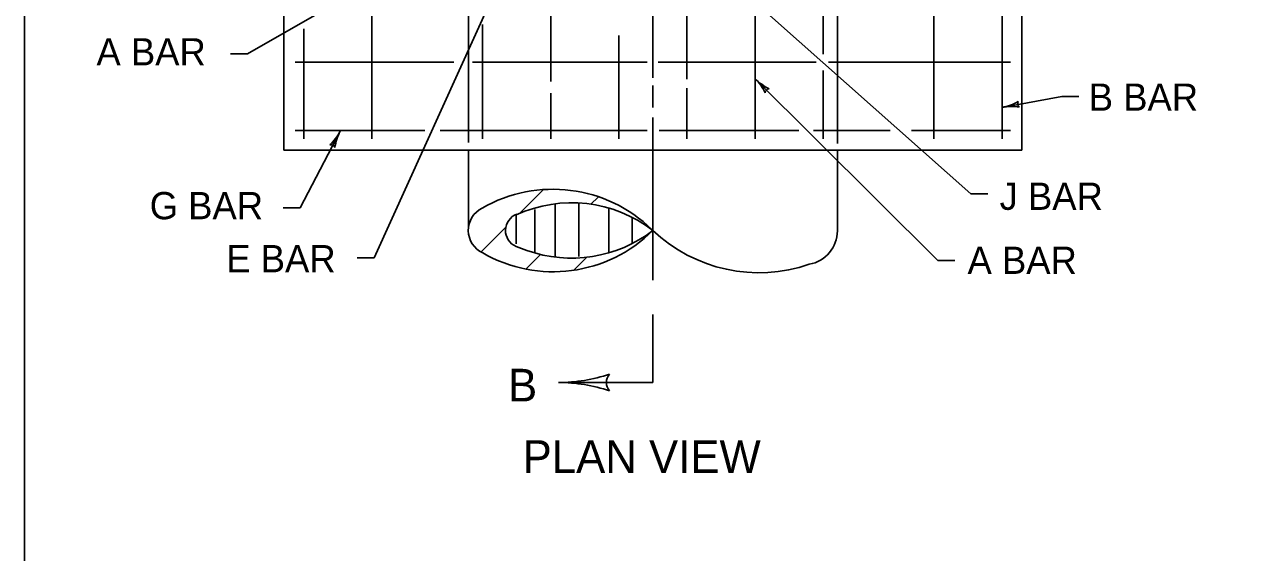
# Model space of a CAD drawing. Extents: x 1007 to 1035.5, y 1000.5 to 1021.5.
# Drawn here: x 1007 to 1015.98, y 1011.85 to 1015.73 of the extents above; entities that cross this region are included whole.
import ezdxf

# ---------------------------------------------------------------- set-up
doc = ezdxf.new("R2010")
doc.units = 0
for name, color, linetype in [('Level 1', 7, 'Continuous'), ('Level 10', 7, 'Continuous'), ('Level 11', 7, 'Continuous')]:
    doc.layers.add(name, color=color, linetype=linetype)

msp = doc.modelspace()

# ---------------------------------------------------------------- linework, layer by layer
at = {"layer": 'Level 1'}
for p, q in [((1008.9038, 1014.8028), (1008.9038, 1019.4694)), ((1014.3205, 1014.8028), (1014.3205, 1019.4694)), ((1014.1747, 1014.8861), (1014.1747, 1019.3861)), ((1011.6122, 1016.2415), (1011.6122, 1015.3347)), ((1013.6747, 1014.8861), (1013.6747, 1016.2173)), ((1008.6363, 1015.5113), (1009.7173, 1016.1299)), ((1010.258, 1016.1361), (1010.258, 1014.8594)), ((1010.8622, 1015.3074), (1010.8622, 1016.0528)), ((1011.8622, 1015.3253), (1011.8622, 1016.0528)), ((1013.9463, 1014.4825), (1012.153, 1016.0752)), ((1012.8622, 1015.5079), (1012.8622, 1016.0528)), ((1012.9663, 1016.1361), (1012.9663, 1014.8519)), ((1009.5497, 1014.8861), (1009.5497, 1015.9701)), ((1009.5673, 1014.0116), (1010.4308, 1015.9199)), ((1012.3622, 1014.8861), (1012.3622, 1015.8498)), ((1009.0497, 1014.8861), (1009.0497, 1015.6939)), ((1010.3622, 1014.8861), (1010.3622, 1015.7247)), ((1011.3622, 1014.8861), (1011.3622, 1015.6448)), ((1008.5113, 1015.5113), (1008.6363, 1015.5113)), ((1010.1509, 1015.4486), (1008.9872, 1015.4486)), ((1011.5701, 1015.4486), (1010.289, 1015.4486)), ((1012.8112, 1015.4486), (1011.6499, 1015.4486)), ((1014.2372, 1015.4486), (1012.9002, 1015.4486)), ((1012.8622, 1014.8861), (1012.8622, 1015.3883)), ((1011.6122, 1015.2788), (1011.6122, 1015.1171)), ((1011.8622, 1014.8861), (1011.8622, 1015.2578)), ((1013.704, 1013.9915), (1012.3622, 1015.3276)), ((1010.8622, 1014.8861), (1010.8622, 1015.2215)), ((1014.6137, 1015.198), (1014.1747, 1015.1172)), ((1014.7387, 1015.198), (1014.6137, 1015.198)), ((1011.6122, 1015.0425), (1011.6122, 1013.8491)), ((1009.9393, 1014.9486), (1008.9872, 1014.9486)), ((1009.0238, 1014.3803), (1009.3173, 1014.9427)), ((1011.5701, 1014.9486), (1010.0497, 1014.9486)), ((1012.6823, 1014.9486), (1011.6591, 1014.9486)), ((1013.3547, 1014.9486), (1012.7897, 1014.9486)), ((1014.2372, 1014.9486), (1013.5112, 1014.9486)), ((1014.3205, 1014.8028), (1008.9038, 1014.8028)), ((1010.258, 1014.2294), (1010.258, 1014.8028)), ((1012.9663, 1014.2112), (1012.9663, 1014.8028)), ((1010.8101, 1014.5153), (1010.6396, 1014.3448)), ((1011.2098, 1014.4589), (1011.1576, 1014.4066)), ((1014.0713, 1014.4825), (1013.9463, 1014.4825)), ((1008.8988, 1014.3803), (1009.0238, 1014.3803)), ((1010.7466, 1014.3673), (1010.7466, 1014.0522)), ((1010.8948, 1014.0216), (1010.8948, 1014.4097)), ((1011.0688, 1014.0216), (1011.0688, 1014.4167)), ((1011.2898, 1014.0499), (1011.2898, 1014.3743)), ((1010.609, 1014.1146), (1010.609, 1014.3321)), ((1011.4592, 1014.1146), (1011.4592, 1014.3085)), ((1010.5303, 1014.2355), (1010.3497, 1014.0549)), ((1010.6861, 1014.0672), (1010.6076, 1014.0952)), ((1009.4423, 1014.0116), (1009.5673, 1014.0116)), ((1010.7883, 1014.0374), (1010.6813, 1013.9303)), ((1011.1266, 1014.0173), (1011.0309, 1013.9218)), ((1013.829, 1013.9915), (1013.704, 1013.9915)), ((1011.6122, 1013.0968), (1011.6122, 1013.5968)), ((1011.6122, 1013.0968), (1010.9195, 1013.0968))]:
    msp.add_line(p, q, dxfattribs=at)
for centre, radius, start, end in [((1012.6378, 1015.6044), 0.3906, 225.1108, 225.12303), ((1012.6378, 1015.6044), 0.3906, 225.12303, 243.79181), ((1012.0865, 1015.0508), 0.3906, 26.47018, 45.11691), ((1012.4674, 1015.2227), 0.0312, 93.89762, 176.01432), ((1014.1039, 1015.5013), 0.3906, 280.43305, 299.10183), ((1014.3208, 1015.144), 0.0312, 149.20764, 231.32434), ((1014.1039, 1015.5013), 0.3906, 280.42082, 280.43305), ((1014.2454, 1014.733), 0.3906, 81.78021, 100.42694), ((1008.9711, 1015.1234), 0.3906, 313.77897, 332.4257), ((1009.6636, 1014.7619), 0.3906, 152.43181, 171.10059), ((1009.6636, 1014.7619), 0.3906, 152.41959, 152.43181), ((1009.2486, 1014.811), 0.0312, 21.20641, 103.3231), ((1010.8784, 1013.4743), 1.0416, 45.7262, 119.90793), ((1010.4393, 1014.2139), 0.1819, 116.15706, 245.25835), ((1011.0156, 1013.4405), 0.9763, 52.33454, 114.61377), ((1010.6596, 1014.2134), 0.1291, 111.07891, 246.24132), ((1010.8803, 1014.9452), 1.0351, 240.02201, 315), ((1011.0156, 1014.9862), 0.9763, 250.26767, 307.66546), ((1012.3898, 1015.0309), 1.1283, 226.43487, 289.14615), ((1012.7163, 1014.2112), 0.25, 280.02929, 0), ((1010.9195, 1014.2686), 1.1719, 269.98778, 270), ((1010.9195, 1014.2686), 1.1719, 270, 288.66878), ((1010.9195, 1011.9249), 1.1719, 71.34716, 89.99389), ((1011.3651, 1013.0966), 0.0938, 138.7746, 220.89129)]:
    msp.add_arc(centre, radius, start, end, dxfattribs=at)
at = {"layer": 'Level 10'}
msp.add_line((1007, 1021.5), (1007, 1000.5), dxfattribs=at)
at = {"layer": 'Level 11'}
msp.add_lwpolyline([(1007, 1000.5), (1035.5, 1000.5), (1035.5, 1021.5), (1007, 1021.5)], close=True, dxfattribs=at)

# ---------------------------------------------------------------- texts
at = {"layer": 'Level 1'}
for s, height, p in [('A BAR', 0.2, (1007.5283, 1015.4253)), ('B BAR', 0.2, (1014.8111, 1015.0924)), ('J BAR', 0.2, (1014.1568, 1014.3646)), ('G BAR', 0.2, (1007.919, 1014.2957)), ('E BAR', 0.2, (1008.4813, 1013.9061)), ('A BAR', 0.2, (1013.9214, 1013.8943)), ('B', 0.24, (1010.549, 1012.9573)), ('PLAN VIEW', 0.24, (1010.656, 1012.4328))]:
    msp.add_text(s, height=height, dxfattribs=at).set_placement(p)

doc.saveas('drawing.dxf')
